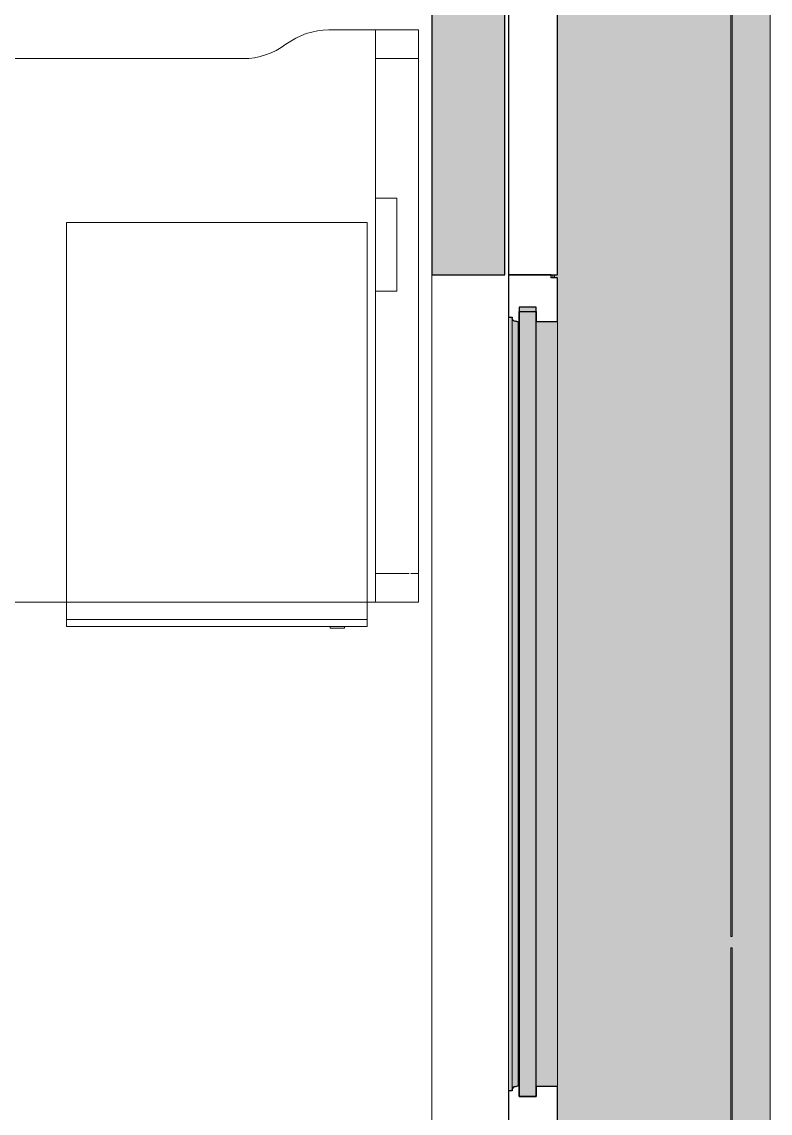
# Model space of a CAD drawing. Header units: millimetres. Extents: x 155927 to 326028, y -36033 to 97293.
# Drawn here: x 230166 to 231212, y 16318 to 17844 of the extents above; entities that cross this region are included whole.
import ezdxf

# ---------------------------------------------------------------- set-up
doc = ezdxf.new("R2010")
doc.units = ezdxf.units.MM
doc.header["$MEASUREMENT"] = 0
for name, color, linetype, lineweight in [('A-GLAZ', 7, 'CONTINUOUS', 9), ('A-GLAZ-CWMG', 7, 'CONTINUOUS', 9), ('A-WALL-PATT', 7, 'CONTINUOUS', 9), ('I-FURN', 8, 'CONTINUOUS', 9), ('I-WALL', 7, 'CONTINUOUS', 9)]:
    doc.layers.add(name, color=color, linetype=linetype, lineweight=lineweight)

msp = doc.modelspace()

# ---------------------------------------------------------------- hatches: boundary and pattern name
at = {"layer": 'A-GLAZ'}
h = msp.add_hatch(color=256, dxfattribs=at)
h.paths.add_polyline_path([(231211.8, 16190.6), (231211.8, 18843.6), (230914.8, 18843.6), (230914.8, 17490.6), (230910.2, 17490.6), (230910.2, 17486.3), (230914.8, 17486.3), (230914.8, 16294.9), (230910.2, 16294.9), (230910.2, 16290.6), (231174.8, 16290.6), (231174.8, 16190.6)], flags=0)
h.paths.add_polyline_path([(230910.2, 18943.6), (231211.8, 18943.6), (231211.8, 21496.6), (230914.8, 21496.6), (230914.8, 20143.6), (230910.2, 20143.6), (230910.2, 20139.3), (230914.8, 20139.3), (230914.8, 18947.9), (230910.2, 18947.9)], flags=0)
h.paths.add_polyline_path([(230910.2, 21596.6), (231211.8, 21596.6), (231211.8, 24149.6), (230914.8, 24149.6), (230914.8, 22796.6), (230910.2, 22796.6), (230910.2, 22792.3), (230914.8, 22792.3), (230914.8, 21600.9), (230910.2, 21600.9)], flags=0)
h.paths.add_polyline_path([(230914.8, 24249.6), (231211.8, 24249.6), (231211.8, 25549.6), (231174.8, 25549.6), (231174.8, 25449.6), (230910.2, 25449.6), (230910.2, 25445.3), (230914.8, 25445.3), (230914.8, 24253.9), (230910.2, 24253.9), (230910.2, 24249.6)], flags=0)
h = msp.add_hatch(color=256, dxfattribs=at)
h.paths.add_polyline_path([(230908.1, 16290.6), (230910.2, 16290.6), (230910.2, 16294.9), (230908.1, 16294.9)], flags=0)
h.paths.add_polyline_path([(230908.1, 17486.3), (230910.2, 17486.3), (230910.2, 17490.6), (230908.1, 17490.6)], flags=0)
h.paths.add_polyline_path([(230908.1, 18943.6), (230910.2, 18943.6), (230910.2, 18947.9), (230908.1, 18947.9)], flags=0)
h.paths.add_polyline_path([(230910.2, 20139.3), (230910.2, 20143.6), (230908.1, 20143.6), (230908.1, 20139.3)], flags=0)
h.paths.add_polyline_path([(230910.2, 21596.6), (230910.2, 21600.9), (230908.1, 21600.9), (230908.1, 21596.6)], flags=0)
h.paths.add_polyline_path([(230910.2, 22792.3), (230910.2, 22796.6), (230908.1, 22796.6), (230908.1, 22792.3)], flags=0)
h.paths.add_polyline_path([(230908.1, 24249.6), (230910.2, 24249.6), (230910.2, 24253.9), (230908.1, 24253.9)], flags=0)
h.paths.add_polyline_path([(230908.1, 25445.3), (230910.2, 25445.3), (230910.2, 25449.6), (230908.1, 25449.6)], flags=0)
for points in [[(230876.4, 16341.8), (230884.9, 16341.8), (230884.9, 17445.4), (230861, 17445.4), (230861, 16341.8)], [(230846, 16349.8), (230851, 16349.8), (230851, 17431.4), (230846, 17431.4), (230846, 16351.4)], [(230851, 16351.4), (230853.3, 16354.7), (230855.9, 16356), (230855.9, 17425.6), (230852.2, 17427.4), (230851, 17427.6), (230851, 16353.6)], [(230855.9, 16355.6), (230859.8, 16357), (230859.8, 17424.2), (230855.9, 17425.4), (230855.9, 16355.8)], [(230884.9, 16355.8), (230914.8, 16355.8), (230914.8, 17425.4), (230884.9, 17425.4), (230884.9, 16376.6)], [(230859.8, 16357), (230861, 16357), (230859.8, 16376.6)]]:
    msp.add_hatch(color=256, dxfattribs=at).paths.add_polyline_path(points, flags=0)
at = {"layer": 'A-WALL-PATT'}
for points in [[(230840.8, 17592.6), (230840.8, 18841.6), (230738.8, 18841.6), (230738.8, 17592.6)], [(230840.8, 17490.6), (230840.8, 17592.6), (230738.8, 17592.6), (230738.8, 17490.6)]]:
    msp.add_hatch(color=256, dxfattribs=at).paths.add_polyline_path(points, flags=0)

# ---------------------------------------------------------------- linework, layer by layer
at = {"layer": 'A-GLAZ', "lineweight": 30}
for p, q in [((230846, 18846.6), (230846, 17490.6)), ((230914.8, 17490.6), (230914.8, 18846.6)), ((230846, 17490.6), (230914.8, 17490.6)), ((230905.9, 17490.6), (230846, 17490.6)), ((230846, 17490.6), (230846, 17431.4)), ((230905.9, 17486.3), (230905.9, 17490.6)), ((230914.8, 17486.3), (230905.9, 17486.3)), ((230914.8, 17425.4), (230914.8, 17486.3)), ((230884.9, 17445.4), (230861, 17445.4)), ((230861, 17445.4), (230861, 16341.8)), ((230884.9, 16341.8), (230884.9, 17445.4)), ((230846, 17431.4), (230851, 17431.4)), ((230851, 17431.4), (230851, 17429.9)), ((230861, 17424.2), (230861, 17439.4)), ((230861, 17439.4), (230884.9, 17439.4)), ((230884.9, 17439.4), (230884.9, 17425.4)), ((230884.9, 17425.4), (230914.8, 17425.4)), ((230859.8, 17424.2), (230861, 17424.2)), ((230861, 16357), (230859.8, 16357)), ((230861, 16341.8), (230861, 16357)), ((230851, 16349.8), (230846, 16349.8)), ((230846, 16349.8), (230846, 16290.6)), ((230851, 16351.4), (230851, 16349.8)), ((230861, 16341.8), (230884.9, 16341.8)), ((230884.9, 16341.8), (230861, 16341.8)), ((230914.8, 16355.8), (230884.9, 16355.8)), ((230884.9, 16355.8), (230884.9, 16341.8)), ((230914.8, 16294.9), (230914.8, 16355.8))]:
    msp.add_line(p, q, dxfattribs=at)
at = {"layer": 'A-GLAZ'}
for p, q in [((231211.8, 16190.6), (231211.8, 18843.6)), ((230908.1, 17486.3), (230908.1, 17490.6)), ((230910.2, 17486.3), (230910.2, 17490.6)), ((230846, 17431.4), (230846, 16349.8)), ((230851, 17429.9), (230851, 17431.4)), ((230851, 16351.4), (230851, 17429.9)), ((230914.8, 16355.8), (230914.8, 17425.4)), ((230859.8, 16357), (230859.8, 17424.2)), ((230851, 16349.8), (230851, 16351.4))]:
    msp.add_line(p, q, dxfattribs=at)
at = {"layer": 'A-GLAZ', "lineweight": 30}
for centre, radius, start, end in [((230856.2, 17431), 5.36, 191.9524, 266.5739), ((230855.4, 17418.2), 7.4, 53.4261, 86.5739), ((230855.4, 16363), 7.4, 273.4261, 306.5739), ((230856.2, 16350.3), 5.36, 93.4261, 168.0476)]:
    msp.add_arc(centre, radius, start, end, dxfattribs=at)
at = {"layer": 'A-GLAZ'}
for points, knots in [([(230851, 17429.9), (230851.1, 17429.4), (230851.3, 17428.7), (230851.8, 17427.9), (230852.1, 17427.6), (230852.2, 17427.4)], [0, 0, 0, 0, 0.2, 0.3, 0.4, 0.4, 0.4, 0.4]), ([(230853.3, 17426.5), (230853.5, 17426.4), (230853.9, 17426.1), (230854.7, 17425.8), (230855.4, 17425.7), (230855.9, 17425.6)], [0.6, 0.6, 0.6, 0.6, 0.7, 0.8, 1, 1, 1, 1]), ([(230852.2, 16353.8), (230852.1, 16353.7), (230851.8, 16353.3), (230851.3, 16352.5), (230851.1, 16351.8), (230851, 16351.4)], [-0.4, -0.4, -0.4, -0.4, -0.3, -0.2, 0, 0, 0, 0]), ([(230855.9, 16355.6), (230855.4, 16355.6), (230854.7, 16355.4), (230853.9, 16355.1), (230853.5, 16354.9), (230853.3, 16354.7)], [-1, -1, -1, -1, -0.8, -0.7, -0.6, -0.6, -0.6, -0.6])]:
    msp.add_open_spline(points, degree=3, knots=knots, dxfattribs=at)
for points in [[(230858.6, 17424.9), (230859.1, 17424.7), (230859.5, 17424.5), (230859.8, 17424.2)], [(230859.8, 16357), (230859.5, 16356.8), (230859.1, 16356.5), (230858.6, 16356.3)]]:
    msp.add_open_spline(points, degree=3, dxfattribs=at)
at = {"layer": 'A-GLAZ-CWMG'}
for p, q in [((231156.8, 17682.6), (231156.8, 18057.6)), ((231158.8, 18057.6), (231158.8, 17682.6)), ((231156.8, 17307.6), (231156.8, 17682.6)), ((231158.8, 17682.6), (231158.8, 17307.6)), ((231156.8, 16932.6), (231156.8, 17307.6)), ((231158.8, 17307.6), (231158.8, 16932.6)), ((231156.8, 16565.6), (231156.8, 16932.6)), ((231158.8, 16932.6), (231158.8, 16565.6)), ((231158.8, 16565.6), (231156.8, 16565.6)), ((231156.8, 16549.6), (231158.8, 16549.6)), ((231156.8, 16290.6), (231156.8, 16549.6)), ((231158.8, 16549.6), (231158.8, 16290.6))]:
    msp.add_line(p, q, dxfattribs=at)
at = {"layer": 'I-FURN'}
for p, q in [((230720.1, 17832.8), (230595.1, 17832.8)), ((230595.1, 17832.8), (230720.1, 17832.8)), ((230660.1, 17597.8), (230660.1, 17832.8)), ((230660.1, 17832.8), (230660.1, 17792.8)), ((230660.1, 17832.8), (230720.1, 17832.8)), ((230660.1, 17832.8), (230720.1, 17832.8)), ((230720.1, 17832.8), (230720.1, 17032.8)), ((230720.1, 17792.8), (230720.1, 17832.8)), ((230720.1, 17032.8), (230720.1, 17832.8)), ((230720.1, 17832.8), (230720.1, 17032.8)), ((230475.1, 17792.8), (229642.8, 17792.8)), ((229642.8, 17792.8), (230475.1, 17792.8)), ((230660.1, 17792.8), (230660.1, 17072.8)), ((230660.1, 17792.8), (230720.1, 17792.8)), ((230660.1, 17792.8), (230720.1, 17792.8)), ((230720.1, 17072.8), (230720.1, 17792.8)), ((230660.1, 17467.8), (230660.1, 17597.8)), ((230660.1, 17597.8), (230690.1, 17597.8)), ((230660.1, 17597.8), (230690.1, 17597.8)), ((230690.1, 17597.8), (230690.1, 17467.8)), ((230690.1, 17467.8), (230690.1, 17597.8)), ((230228.5, 17563.6), (230228.5, 17032.8)), ((230648.5, 17563.6), (230228.5, 17563.6)), ((230648.5, 17032.8), (230648.5, 17563.6)), ((230660.1, 17032.8), (230660.1, 17467.8)), ((230690.1, 17467.8), (230660.1, 17467.8)), ((230660.1, 17467.8), (230690.1, 17467.8)), ((230660.1, 17072.8), (230660.1, 17032.8)), ((230660.1, 17072.8), (230707.2, 17072.8)), ((230660.1, 17072.8), (230707.2, 17072.8)), ((230709.5, 17072.8), (230720.1, 17072.8)), ((230709.5, 17072.8), (230720.1, 17072.8)), ((230720.1, 17032.8), (230720.1, 17072.8)), ((229120.1, 17032.8), (230720.1, 17032.8)), ((230720.1, 17032.8), (229120.1, 17032.8)), ((230228.5, 17032.8), (230228.5, 17008.6)), ((230648.5, 17008.6), (230648.5, 17032.8)), ((230720.1, 17032.8), (230660.1, 17032.8)), ((230660.1, 17032.8), (230720.1, 17032.8)), ((230648.5, 17008.6), (230228.5, 17008.6)), ((230228.5, 17008.6), (230228.5, 16998.6)), ((230228.5, 17008.6), (230648.5, 17008.6)), ((230228.5, 16998.6), (230648.5, 16998.6)), ((230596.9, 16998.6), (230596.9, 16996.6)), ((230616.9, 16996.6), (230616.9, 16998.6)), ((230648.5, 16998.6), (230648.5, 17008.6)), ((230596.9, 16996.6), (230616.9, 16996.6)), ((230616.9, 16996.6), (230596.9, 16996.6))]:
    msp.add_line(p, q, dxfattribs=at)
for centre, start, end in [((230595.1, 17732.8), 90, 126.8699), ((230595.1, 17732.8), 90, 126.8699), ((230475.1, 17892.8), 270, 306.8699), ((230475.1, 17892.8), 270, 306.8699)]:
    msp.add_arc(centre, 100, start, end, dxfattribs=at)
at = {"layer": 'I-WALL', "lineweight": 30}
for p, q in [((230738.8, 18841.6), (230738.8, 17592.6)), ((230840.8, 17592.6), (230840.8, 18841.6)), ((230738.8, 17592.6), (230738.8, 17490.6)), ((230840.8, 17490.6), (230840.8, 17592.6)), ((230738.8, 17490.6), (230840.8, 17490.6))]:
    msp.add_line(p, q, dxfattribs=at)
at = {"layer": 'I-WALL'}
msp.add_line((230738.8, 16290.6), (230738.8, 17490.6), dxfattribs=at)

doc.saveas('drawing.dxf')
